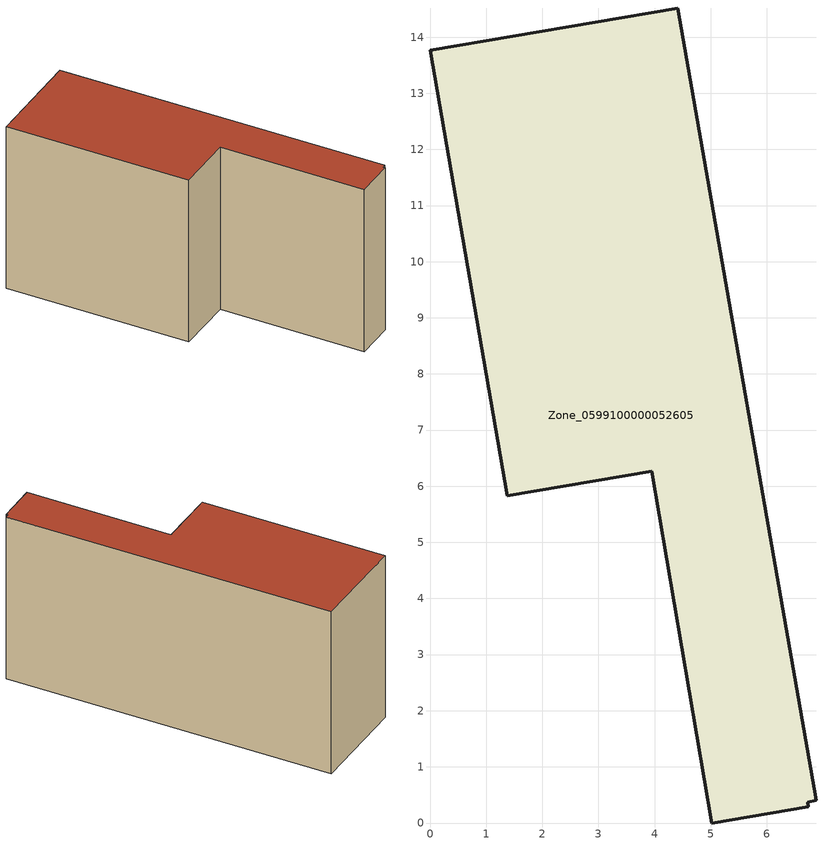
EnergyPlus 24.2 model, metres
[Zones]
Zone_0599100000052605
 floor ground (C_G): 6.72,0.37 6.74,0.29 5.02,0 3.95,6.27 1.38,5.83 0,13.77 4.41,14.52 6.88,0.41 z0
 wall outside (C_F): 4.41,14.52 0,13.77 1.38,5.83 3.95,6.27 5.02,0 6.74,0.29 6.72,0.37 6.88,0.41 4.41,14.52 z0:7.59
 roof outside (C_R): 6.72,0.37 6.88,0.41 4.41,14.52 0,13.77 1.38,5.83 3.95,6.27 5.02,0 6.74,0.29 z7.59
[BUILDING]
Pand.0599100000052605: North Axis=0; Terrain=City; Loads Convergence Tolerance Value=0.04; Temperature Convergence Tolerance Value=0.4; Solar Distribution=FullExterior; Maximum Number of Warmup Days=25; Minimum Number of Warmup Days=1
[Site:Location]
Rotterdam.The.Hague.AP_ZH_NLD Design_Conditions: Latitude=51.96; Longitude=4.45; Time Zone=1; Elevation=-4.5
[SITE:GROUNDTEMPERATURE:BUILDINGSURFACE]
18, 18, 18, 18, 18, 18, 18, 18, 18, 18, 18, 18
[MATERIAL] Thermal Absorptance=0.9; Solar Absorptance=0.7; Visible Absorptance=0.7
Name | Roughness | Thickness | Conductivity | Density | Specific Heat
G.TI.1946 | MediumSmooth | 0.15 | 1 | 540 | 1210
F.TI.1946 | Rough | 0.3 | 0.857143 | 1920 | 840
R.TI.1946 | MediumRough | 0.2 | 0.1 | 1500 | 1000
[CONSTRUCTION]
C_G: G.TI.1946
C_F: F.TI.1946
C_R: R.TI.1946
[ZONE]
Zone_0599100000052605: Type=1; Multiplier=1; Ceiling Height=Autocalculate; Volume=Autocalculate; Floor Area=autocalculate; Part of Total Floor Area=Yes
[ZONEINFILTRATION:DESIGNFLOWRATE]
Infil_Zone_0599100000052605: Zone or ZoneList or Space or SpaceList=Zone_0599100000052605; Schedule=AlwaysOn; Design Flow Rate Calculation Method=Flow/Area; Flow Rate per Floor Area=0.003; Constant Term Coefficient=1; Temperature Term Coefficient=0; Velocity Term Coefficient=0; Velocity Squared Term Coefficient=0
[HVACTEMPLATE:ZONE:IDEALLOADSAIRSYSTEM]
Zone_0599100000052605: Maximum Heating Supply Air Temperature=50; Minimum Cooling Supply Air Temperature=13; Maximum Heating Supply Air Humidity Ratio=0.0156; Minimum Cooling Supply Air Humidity Ratio=0.0077; Heating Limit=NoLimit; Cooling Limit=NoLimit; Dehumidification Control Type=ConstantSensibleHeatRatio; Cooling Sensible Heat Ratio=0.7; Dehumidification Setpoint=60; Humidification Control Type=None; Humidification Setpoint=30; Outdoor Air Method=None; Outdoor Air Flow Rate per Person=0.00944; Outdoor Air Flow Rate per Zone Floor Area=0; Outdoor Air Flow Rate per Zone=0; Demand Controlled Ventilation Type=None; Outdoor Air Economizer Type=NoEconomizer; Heat Recovery Type=None; Sensible Heat Recovery Effectiveness=0.7; Latent Heat Recovery Effectiveness=0.65
[ZONECONTROL:THERMOSTAT]
ThermostatControl_Zone_0599100000052605: Zone or ZoneList=Zone_0599100000052605; Control Type Schedule=DualSetpointControlType; Control 1=Thermostat_Zone_0599100000052605; Temperature Difference Between Cutout And Setpoint=0
[THERMOSTATSETPOINT:DUALSETPOINT]
Thermostat_Zone_0599100000052605: Heating Setpoint Temperature Schedule=HeatingSetpoint_Zone_0599100000052605; Cooling Setpoint Temperature Schedule=CoolingSetpoint_Zone_0599100000052605
[SCHEDULE:COMPACT]
HeatingSetpoint_Zone_0599100000052605: Through: 12/31, For: AllDays, Until: 24:00, 21
CoolingSetpoint_Zone_0599100000052605: Through: 12/31, For: AllDays, Until: 24:00, 24
DualSetpointControlType: Through: 12/31, For: AllDays, Until: 24:00, 4
AlwaysOn: Through: 12/31, For: AllDays, Until: 24:00, 1
